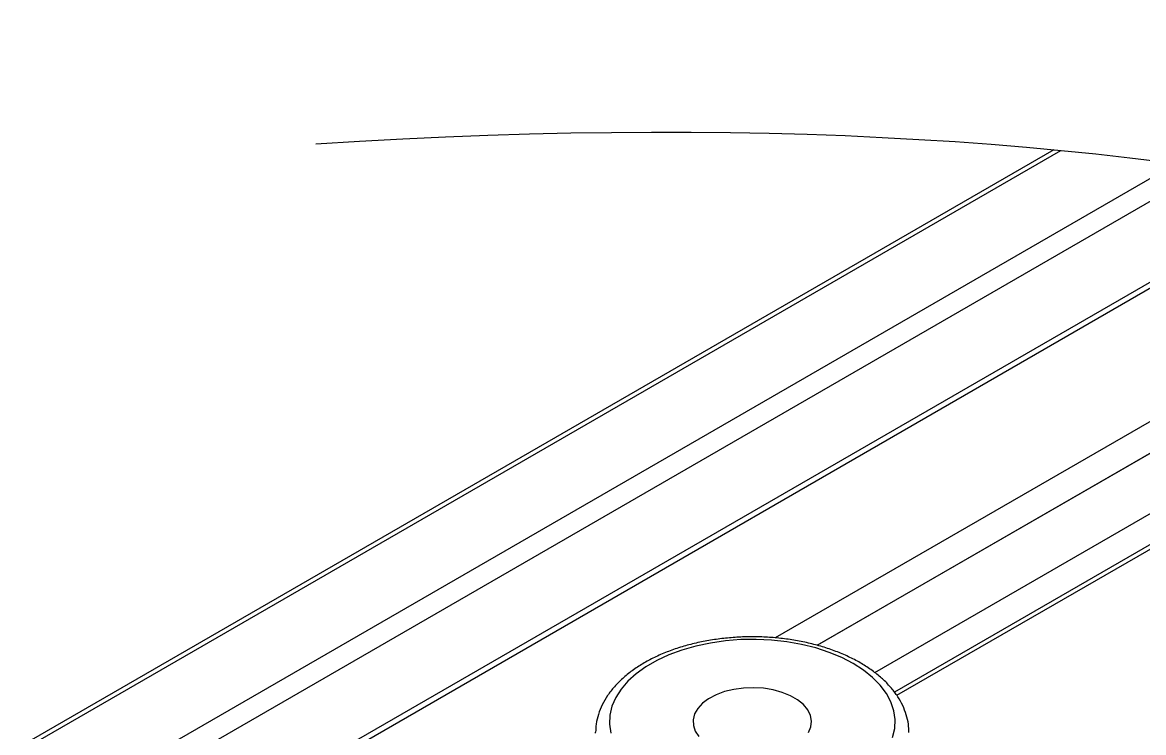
# Model space of a CAD drawing. Extents: x 0 to 10.8, y -11.1 to 0.
# Drawn here: x 4.085 to 4.89, y -4.876 to -4.366 of the extents above; entities that cross this region are included whole.
import ezdxf

# ---------------------------------------------------------------- set-up
doc = ezdxf.new("R2010")
doc.units = 0
doc.header["$LTSCALE"] = 0.5
doc.header["$MEASUREMENT"] = 0
for name, color, linetype in [('Dimension', 10, 'CONTINUOUS'), ('Housing', 150, 'CONTINUOUS'), ('Mounting', 4, 'CONTINUOUS')]:
    doc.layers.add(name, color=color, linetype=linetype)

msp = doc.modelspace()

# ---------------------------------------------------------------- linework, layer by layer
at = {"layer": 'Dimension', "transparency": 16777216}
msp.add_open_spline([(4.29579, -4.4533), (5.64507, -4.36628), (6.24435, -5.5783), (6.84362, -6.79032), (8.1929, -6.7033)], degree=3, dxfattribs=at)
at = {"layer": 'Housing', "transparency": 16777216}
for p, q in [((4.82536, -4.45758), (4.08531, -4.8847)), ((4.09031, -4.88519), (4.83038, -4.45806)), ((4.91298, -4.46753), (4.13981, -4.91376)), ((4.14688, -4.92601), (4.93583, -4.47067)), ((5.01434, -4.48332), (4.14688, -4.98397)), ((4.14754, -4.98781), (5.01989, -4.48433)), ((5.14056, -4.51041), (4.62544, -4.80771)), ((4.65565, -4.81308), (5.16782, -4.51748)), ((5.16784, -4.51749), (4.65567, -4.81309)), ((4.69693, -4.83262), (5.21817, -4.5318)), ((5.24312, -4.53953), (4.71102, -4.84663)), ((4.71268, -4.84895), (5.24678, -4.5407))]:
    msp.add_line(p, q, dxfattribs=at)
at = {"layer": 'Mounting', "lineweight": 25, "transparency": 16777216}
msp.add_line((4.49647, -4.87616), (4.49648, -4.87541), dxfattribs=at)
at = {"layer": 'Mounting', "lineweight": 25, "transparency": 16777216, "flags": 128}
for points in [[(4.70964, -4.87914), (4.71114, -4.87279), (4.71144, -4.86639), (4.71054, -4.86), (4.70845, -4.85371), (4.70519, -4.84759), (4.7008, -4.8417), (4.69534, -4.83612), (4.68886, -4.83092), (4.68145, -4.82615), (4.67319, -4.82187), (4.66418, -4.81813), (4.65452, -4.81498), (4.64432, -4.81245), (4.63371, -4.81057), (4.62281, -4.80936), (4.61175, -4.80884), (4.60066, -4.80902), (4.58966, -4.80988), (4.57889, -4.81143), (4.56847, -4.81364), (4.55853, -4.81648), (4.54918, -4.81993), (4.54053, -4.82395), (4.53268, -4.82848), (4.52573, -4.83347), (4.51975, -4.83887), (4.51482, -4.84461), (4.51099, -4.85062), (4.50831, -4.85684), (4.50681, -4.86319), (4.50651, -4.86959), (4.50741, -4.87598)], [(4.64934, -4.87567), (4.65101, -4.87162), (4.65147, -4.86747), (4.6507, -4.86333), (4.64874, -4.85933), (4.64563, -4.85557), (4.64147, -4.85218), (4.63637, -4.84923), (4.63048, -4.84683), (4.62398, -4.84504), (4.61704, -4.8439), (4.60988, -4.84346), (4.60268, -4.84373), (4.59567, -4.84469), (4.58904, -4.84632), (4.58298, -4.84858), (4.57767, -4.8514), (4.57327, -4.85469), (4.56988, -4.85836), (4.56763, -4.86232), (4.56656, -4.86643), (4.56671, -4.87059), (4.56808, -4.87468), (4.57063, -4.87857)]]:
    msp.add_lwpolyline(points, dxfattribs=at)
at = {"layer": 'Mounting', "lineweight": 25, "transparency": 16777216}
msp.add_open_spline([(4.72141, -4.87563), (4.72133, -4.87363), (4.72117, -4.86934), (4.71961, -4.86285), (4.71706, -4.85624), (4.71347, -4.84984), (4.70889, -4.84369), (4.70333, -4.83785), (4.69684, -4.83237), (4.68947, -4.82731), (4.68133, -4.82273), (4.67249, -4.81868), (4.66305, -4.81519), (4.65311, -4.81229), (4.64277, -4.80999), (4.63212, -4.80832), (4.62127, -4.80728), (4.6103, -4.80688), (4.59932, -4.80713), (4.58843, -4.80801), (4.57773, -4.80953), (4.56731, -4.81167), (4.55727, -4.81443), (4.5477, -4.81778), (4.53868, -4.82171), (4.53031, -4.82619), (4.52267, -4.8312), (4.51585, -4.83671), (4.50993, -4.84267), (4.50501, -4.84901), (4.50115, -4.85567), (4.49843, -4.86252), (4.49682, -4.86909), (4.49664, -4.87336), (4.49656, -4.87528)], degree=3, knots=[0, 0, 0, 0, 0.025823, 0.055429, 0.085198, 0.11536, 0.146046, 0.177263, 0.208916, 0.240858, 0.272948, 0.305074, 0.337168, 0.36921, 0.401196, 0.433134, 0.465036, 0.496919, 0.528797, 0.560687, 0.592601, 0.624557, 0.656573, 0.688664, 0.720841, 0.753108, 0.785453, 0.817823, 0.850105, 0.882145, 0.913763, 0.94481, 0.97525, 1, 1, 1, 1], dxfattribs=at)

doc.saveas('drawing.dxf')
